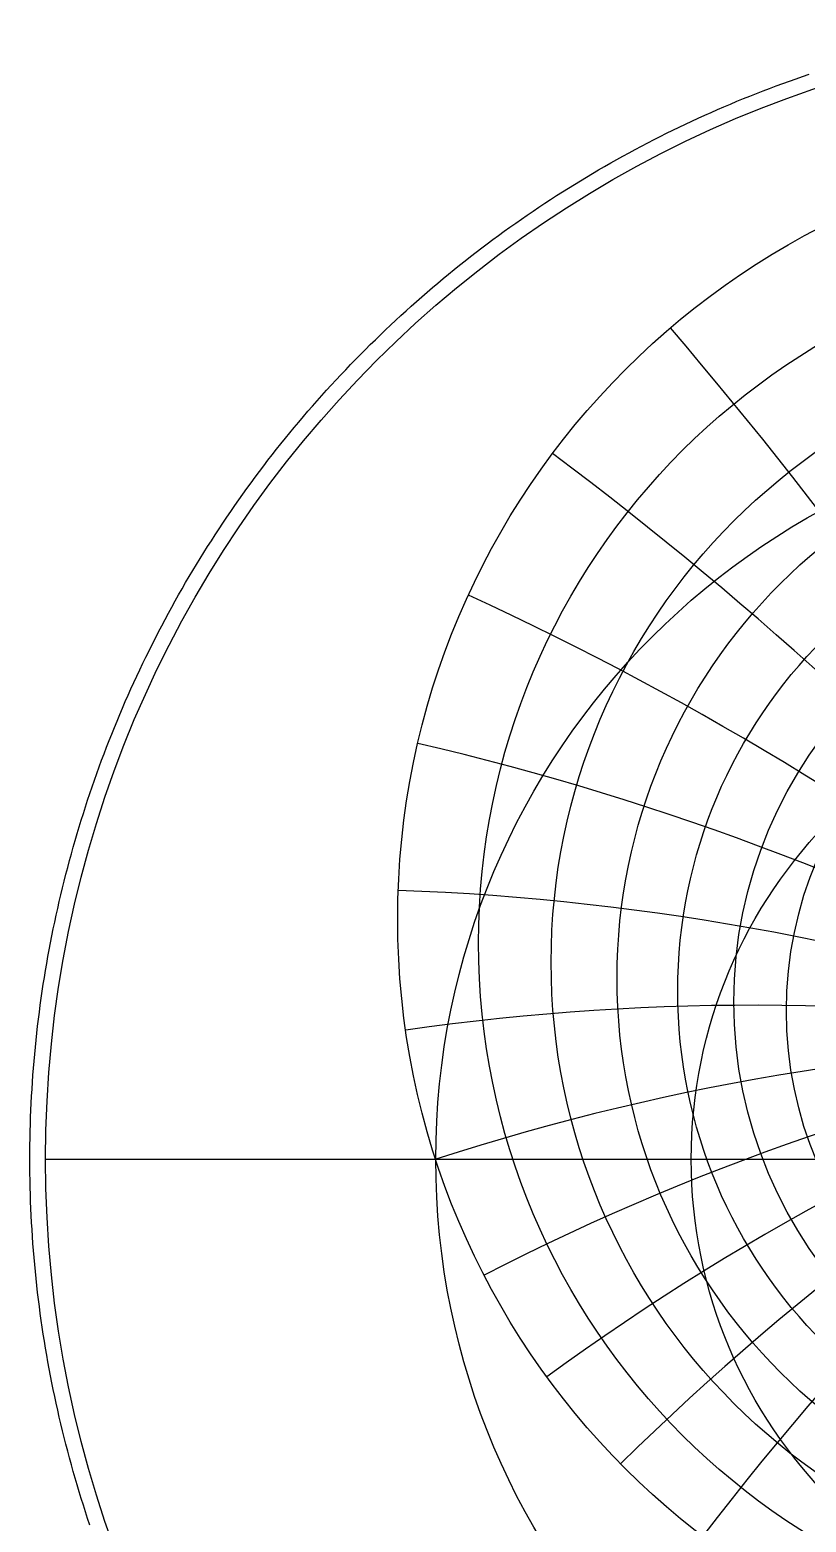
# Model space of a CAD drawing. Header units: millimetres. Extents: x -55 to 55, y -55 to 56.
# Drawn here: x -54.8 to -17.6, y -17.3 to 54 of the extents above; entities that cross this region are included whole.
import ezdxf

# ---------------------------------------------------------------- set-up
doc = ezdxf.new("R2010")
doc.units = ezdxf.units.MM
for name, color, linetype in [('CUT_OUTER', 1, 'Continuous'), ('ENGRAVE', 7, 'Continuous'), ('ENGRAVE_FINE', 8, 'Continuous')]:
    doc.layers.add(name, color=color, linetype=linetype)

msp = doc.modelspace()

# ---------------------------------------------------------------- linework, layer by layer
at = {"layer": 'CUT_OUTER'}
msp.add_lwpolyline([(-51.8803, -17.4927), (-51.9867, -17.1741), (-52.0911, -16.8548), (-52.1935, -16.5348), (-52.294, -16.2143), (-52.3925, -15.8931), (-52.489, -15.5713), (-52.5836, -15.249), (-52.6761, -14.926), (-52.7667, -14.6025), (-52.8553, -14.2785), (-52.942, -13.9539), (-53.0266, -13.6288), (-53.1092, -13.3032), (-53.1898, -12.977), (-53.2685, -12.6504), (-53.3451, -12.3233), (-53.4197, -11.9958), (-53.4923, -11.6678), (-53.5629, -11.3393), (-53.6314, -11.0105), (-53.698, -10.6812), (-53.7625, -10.3515), (-53.825, -10.0214), (-53.8855, -9.691), (-53.944, -9.3602), (-54.0004, -9.029), (-54.0548, -8.6975), (-54.1071, -8.3656), (-54.1574, -8.0335), (-54.2057, -7.701), (-54.2519, -7.3683), (-54.2961, -7.0353), (-54.3383, -6.702), (-54.3784, -6.3684), (-54.4164, -6.0347), (-54.4524, -5.7007), (-54.4864, -5.3664), (-54.5183, -5.032), (-54.5481, -4.6974), (-54.5759, -4.3626), (-54.6017, -4.0277), (-54.6253, -3.6926), (-54.647, -3.3573), (-54.6665, -3.0219), (-54.6841, -2.6865), (-54.6995, -2.3509), (-54.7129, -2.0152), (-54.7242, -1.6794), (-54.7335, -1.3436), (-54.7407, -1.0078), (-54.7459, -0.6719), (-54.749, -0.3359), (-54.75, 0), (-54.749, 0.3359), (-54.7459, 0.6719), (-54.7407, 1.0078), (-54.7335, 1.3436), (-54.7242, 1.6794), (-54.7129, 2.0152), (-54.6995, 2.3509), (-54.6841, 2.6865), (-54.6665, 3.0219), (-54.647, 3.3573), (-54.6253, 3.6926), (-54.6017, 4.0277), (-54.5759, 4.3626), (-54.5481, 4.6974), (-54.5183, 5.032), (-54.4864, 5.3664), (-54.4524, 5.7007), (-54.4164, 6.0347), (-54.3784, 6.3684), (-54.3383, 6.702), (-54.2961, 7.0353), (-54.2519, 7.3683), (-54.2057, 7.701), (-54.1574, 8.0335), (-54.1071, 8.3656), (-54.0548, 8.6975), (-54.0004, 9.029), (-53.944, 9.3602), (-53.8855, 9.691), (-53.825, 10.0214), (-53.7625, 10.3515), (-53.698, 10.6812), (-53.6314, 11.0105), (-53.5629, 11.3393), (-53.4923, 11.6678), (-53.4197, 11.9958), (-53.3451, 12.3233), (-53.2685, 12.6504), (-53.1898, 12.977), (-53.1092, 13.3032), (-53.0266, 13.6288), (-52.942, 13.9539), (-52.8553, 14.2785), (-52.7667, 14.6025), (-52.6761, 14.926), (-52.5836, 15.249), (-52.489, 15.5713), (-52.3925, 15.8931), (-52.294, 16.2143), (-52.1935, 16.5348), (-52.0911, 16.8548), (-51.9867, 17.1741), (-51.8803, 17.4927), (-51.772, 17.8107), (-51.6617, 18.1281), (-51.5495, 18.4447), (-51.4354, 18.7607), (-51.3193, 19.0759), (-51.2013, 19.3905), (-51.0814, 19.7043), (-50.9595, 20.0173), (-50.8357, 20.3296), (-50.71, 20.6412), (-50.5824, 20.9519), (-50.4529, 21.2619), (-50.3215, 21.5711), (-50.1882, 21.8794), (-50.053, 22.187), (-49.9159, 22.4937), (-49.7769, 22.7995), (-49.6361, 23.1045), (-49.4934, 23.4086), (-49.3488, 23.7119), (-49.2024, 24.0142), (-49.0542, 24.3157), (-48.904, 24.6162), (-48.7521, 24.9158), (-48.5983, 25.2145), (-48.4426, 25.5122), (-48.2852, 25.809), (-48.1259, 26.1048), (-47.9648, 26.3996), (-47.802, 26.6934), (-47.6373, 26.9862), (-47.4708, 27.278), (-47.3025, 27.5687), (-47.1325, 27.8585), (-46.9606, 28.1471), (-46.787, 28.4347), (-46.6117, 28.7213), (-46.4346, 29.0067), (-46.2557, 29.2911), (-46.0751, 29.5744), (-45.8928, 29.8565), (-45.7087, 30.1376), (-45.523, 30.4175), (-45.3355, 30.6962), (-45.1463, 30.9738), (-44.9554, 31.2502), (-44.7628, 31.5255), (-44.5685, 31.7996), (-44.3725, 32.0724), (-44.1749, 32.3441), (-43.9756, 32.6145), (-43.7747, 32.8838), (-43.5721, 33.1517), (-43.3678, 33.4185), (-43.162, 33.6839), (-42.9545, 33.9481), (-42.7454, 34.2111), (-42.5346, 34.4727), (-42.3223, 34.733), (-42.1084, 34.9921), (-41.8929, 35.2498), (-41.6758, 35.5062), (-41.4572, 35.7612), (-41.237, 36.0149), (-41.0152, 36.2673), (-40.7919, 36.5182), (-40.5671, 36.7679), (-40.3407, 37.0161), (-40.1128, 37.2629), (-39.8834, 37.5083), (-39.6525, 37.7523), (-39.4201, 37.9949), (-39.1863, 38.2361), (-38.9509, 38.4758), (-38.7141, 38.7141), (-38.4758, 38.9509), (-38.2361, 39.1863), (-37.9949, 39.4201), (-37.7523, 39.6525), (-37.5083, 39.8834), (-37.2629, 40.1128), (-37.0161, 40.3407), (-36.7679, 40.5671), (-36.5182, 40.7919), (-36.2673, 41.0152), (-36.0149, 41.237), (-35.7612, 41.4572), (-35.5062, 41.6758), (-35.2498, 41.8929), (-34.9921, 42.1084), (-34.733, 42.3223), (-34.4727, 42.5346), (-34.2111, 42.7454), (-33.9481, 42.9545), (-33.6839, 43.162), (-33.4185, 43.3678), (-33.1517, 43.5721), (-32.8838, 43.7747), (-32.6145, 43.9756), (-32.3441, 44.1749), (-32.0724, 44.3725), (-31.7996, 44.5685), (-31.5255, 44.7628), (-31.2502, 44.9554), (-30.9738, 45.1463), (-30.6962, 45.3355), (-30.4175, 45.523), (-30.1376, 45.7087), (-29.8565, 45.8928), (-29.5744, 46.0751), (-29.2911, 46.2557), (-29.0067, 46.4346), (-28.7213, 46.6117), (-28.4347, 46.787), (-28.1471, 46.9606), (-27.8585, 47.1325), (-27.5687, 47.3025), (-27.278, 47.4708), (-26.9862, 47.6373), (-26.6934, 47.802), (-26.3996, 47.9648), (-26.1048, 48.1259), (-25.809, 48.2852), (-25.5122, 48.4426), (-25.2145, 48.5983), (-24.9158, 48.7521), (-24.6162, 48.904), (-24.3157, 49.0542), (-24.0142, 49.2024), (-23.7119, 49.3488), (-23.4086, 49.4934), (-23.1045, 49.6361), (-22.7995, 49.7769), (-22.4937, 49.9159), (-22.187, 50.053), (-21.8794, 50.1882), (-21.5711, 50.3215), (-21.2619, 50.4529), (-20.9519, 50.5824), (-20.6412, 50.71), (-20.3296, 50.8357), (-20.0173, 50.9595), (-19.7043, 51.0814), (-19.3905, 51.2013), (-19.0759, 51.3193), (-18.7607, 51.4354), (-18.4447, 51.5495), (-18.1281, 51.6617), (-17.8107, 51.772), (-17.4927, 51.8803)], dxfattribs=at)
at = {"layer": 'ENGRAVE'}
msp.add_lwpolyline([(-54, 0), (54, 0)], dxfattribs=at)
for centre, radius in [((0, 0), 54), ((0, 11.4852), 37.1669), ((0, 10.3479), 33.303), ((0, 9.4248), 29.8329), ((0, 0), 35.3478), ((0, 8.6686), 26.6792), ((0, 8.0447), 23.7826), ((0, 7.5277), 21.0964), ((0, 7.0982), 18.5835), ((0, 0), 23.1383)]:
    msp.add_circle(centre, radius, dxfattribs=at)
msp.add_arc((0, -108.7894), 114.388, 72, 108, dxfattribs=at)
msp.add_arc((0, -108.7894), 114.388, 72, 108, dxfattribs=at)
at = {"layer": 'ENGRAVE_FINE'}
for centre, radius, start, end in [((-198.1258, -108.7894), 228.7759, 22.032702, 40.487991), ((-198.1258, -108.7894), 228.7759, 22.032702, 40.487991), ((-136.3223, -108.7894), 177.9561, 29.62447, 53.218263), ((-136.3223, -108.7894), 177.9561, 29.62447, 53.218263), ((136.3223, -108.7894), 177.9561, 126.781737, 150.37553), ((136.3223, -108.7894), 177.9561, 126.781737, 150.37553), ((-95.9829, -108.7894), 149.3229, 37.431974, 65.38611), ((-95.9829, -108.7894), 149.3229, 37.431974, 65.38611), ((95.9829, -108.7894), 149.3229, 114.61389, 142.568026), ((95.9829, -108.7894), 149.3229, 114.61389, 142.568026), ((-66.0419, -108.7894), 132.0839, 45.513129, 76.945134), ((-66.0419, -108.7894), 132.0839, 45.513129, 76.945134), ((66.0419, -108.7894), 132.0839, 103.054866, 134.486871), ((66.0419, -108.7894), 132.0839, 103.054866, 134.486871), ((-41.6338, -108.7894), 121.7291, 53.927662, 87.885106), ((-41.6338, -108.7894), 121.7291, 53.927662, 87.885106), ((41.6338, -108.7894), 121.7291, 92.114894, 126.072338), ((41.6338, -108.7894), 121.7291, 92.114894, 126.072338), ((-20.1697, -108.7894), 116.1526, 62.736443, 98.224064), ((-20.1697, -108.7894), 116.1526, 62.736443, 98.224064), ((20.1697, -108.7894), 116.1526, 81.775936, 117.263557), ((20.1697, -108.7894), 116.1526, 81.775936, 117.263557)]:
    msp.add_arc(centre, radius, start, end, dxfattribs=at)

doc.saveas('drawing.dxf')
